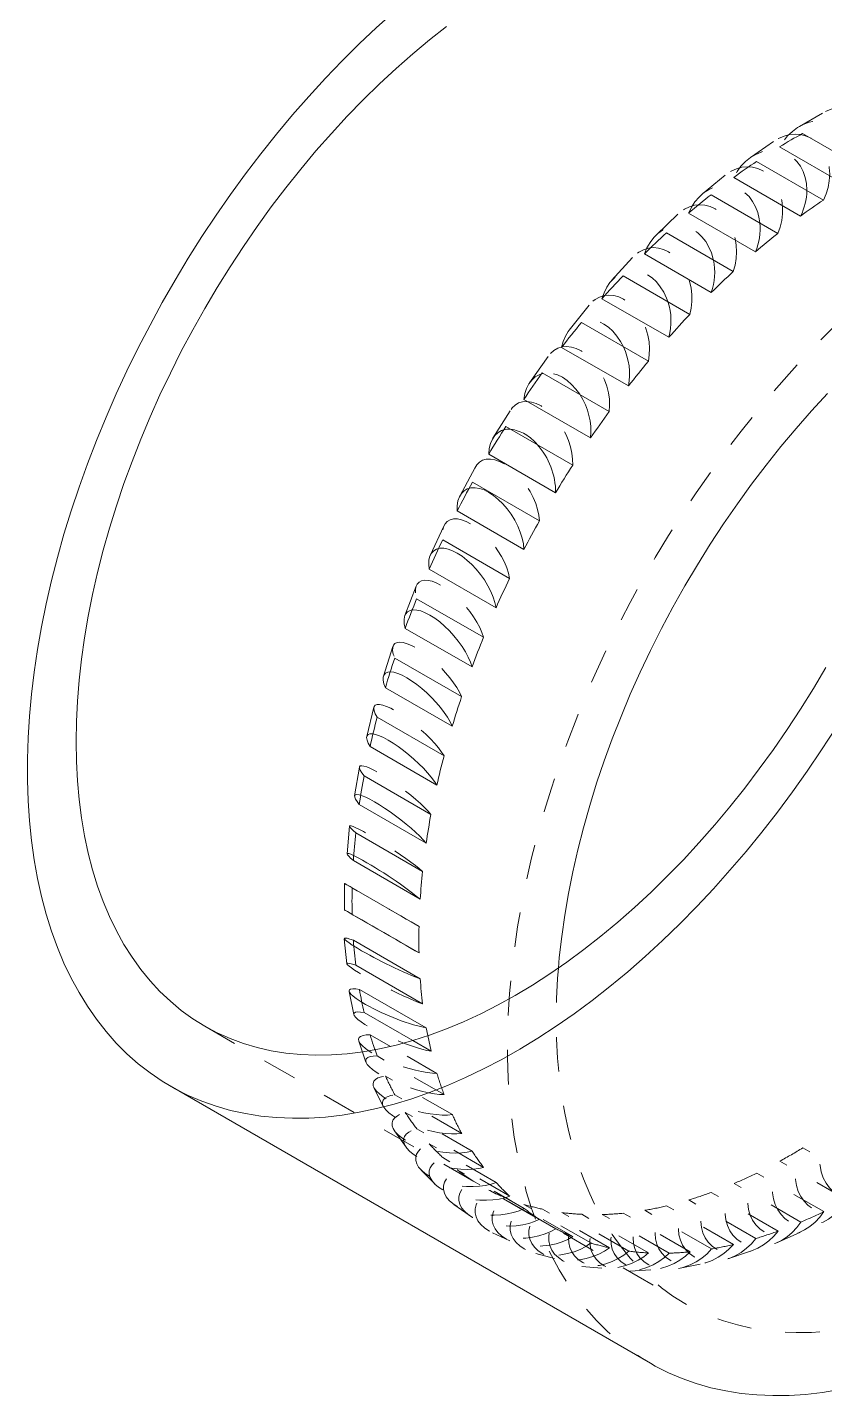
# Model space of a CAD drawing. Header units: inches. Extents: x 0.2 to 32.9, y 0.2 to 23.2.
# Drawn here: x 20.542 to 22.852, y 2.748 to 6.711 of the extents above; entities that cross this region are included whole.
import ezdxf

# ---------------------------------------------------------------- set-up
doc = ezdxf.new("R2010")
doc.units = ezdxf.units.IN
doc.header["$MEASUREMENT"] = 0
doc.linetypes.add('HIDDEN', pattern=[0.075, 0.05, -0.025])

msp = doc.modelspace()

# ---------------------------------------------------------------- linework, layer by layer
at = {"color": 7, "linetype": 'HIDDEN', "lineweight": 0}
for p, q in [((22.845857, 6.46261), (22.779216, 6.424139)), ((22.703747, 6.380634), (22.637467, 6.334327)), ((22.563736, 6.282673), (22.498548, 6.22904)), ((22.427294, 6.170113), (22.363912, 6.109741)), ((22.295588, 6.044224), (22.234705, 5.977776)), ((22.169802, 5.906389), (22.112087, 5.834591)), ((22.051108, 5.758091), (21.997192, 5.681732)), ((21.94064, 5.600917), (21.891114, 5.520831)), ((21.839466, 5.436531), (21.794872, 5.353597)), ((21.748574, 5.266667), (21.709402, 5.181793)), ((21.668855, 5.093101), (21.635533, 5.007218)), ((21.601088, 4.917634), (21.573981, 4.831681)), ((21.545933, 4.742059), (21.525338, 4.656978)), ((21.503921, 4.568139), (21.490065, 4.484863)), ((21.475458, 4.397572), (21.468492, 4.317013)), ((21.460826, 4.231536), (21.460826, 4.154582)), ((21.460334, 4.071413), (21.4673, 3.9989)), ((21.474183, 3.918927), (21.488039, 3.85165)), ((21.055867, 3.818175), (22.447453, 3.01483)), ((21.502546, 3.775205), (21.523141, 3.713902)), ((21.711616, 3.745596), (21.658428, 3.7763)), ((21.702165, 3.791398), (21.711616, 3.745596)), ((21.555756, 3.731818), (21.549354, 3.749872)), ((21.7495, 3.619972), (21.555756, 3.731818)), ((21.728877, 3.681274), (21.594095, 3.759082)), ((21.77339, 3.561968), (21.579647, 3.673814)), ((21.546223, 3.640124), (21.573329, 3.585469)), ((21.800527, 3.507317), (21.606783, 3.619162)), ((21.830785, 3.456266), (21.637042, 3.568112)), ((21.605943, 3.515137), (21.639265, 3.467725)), ((21.864138, 3.408864), (21.670395, 3.52071)), ((21.900433, 3.365326), (21.70669, 3.477172)), ((22.982905, 3.353858), (22.789162, 3.465704)), ((21.939637, 3.325693), (21.745894, 3.437538)), ((22.916239, 3.315346), (22.722496, 3.427192)), ((21.683098, 3.401323), (21.722269, 3.361677)), ((21.981571, 3.290144), (21.787827, 3.40199)), ((22.026196, 3.258714), (21.832453, 3.370559)), ((22.849724, 3.280947), (22.655981, 3.392792)), ((22.073309, 3.231544), (21.879566, 3.34339)), ((22.717632, 3.224718), (22.523889, 3.336564)), ((22.783421, 3.250691), (22.589677, 3.362537)), ((21.777917, 3.301774), (21.822508, 3.270328)), ((22.122867, 3.208661), (21.929124, 3.320507)), ((22.174643, 3.190169), (21.9809, 3.302014)), ((22.588076, 3.185789), (22.394333, 3.297634)), ((22.652418, 3.203051), (22.458675, 3.314897)), ((22.22859, 3.176083), (22.034847, 3.287929)), ((22.284463, 3.16647), (22.090719, 3.278316)), ((22.342209, 3.161337), (22.148466, 3.273183)), ((22.401565, 3.160708), (22.207821, 3.272554)), ((22.462476, 3.164584), (22.268733, 3.27643)), ((22.524666, 3.172947), (22.330923, 3.284792)), ((21.890001, 3.21976), (21.939528, 3.196855)), ((22.71568, 3.191558), (22.781959, 3.221775)), ((22.015324, 3.159384), (22.069239, 3.145275)), ((22.572015, 3.144371), (22.637201, 3.166002)), ((22.148684, 3.122463), (22.206396, 3.117303)), ((22.287614, 3.108495), (22.348496, 3.11234)), ((22.428556, 3.116178), (22.491934, 3.128985))]:
    msp.add_line(p, q, dxfattribs=at)
at = {"color": 7, "linetype": 'Continuous', "lineweight": 15}
for p, q in [((22.982032, 6.291893), (22.788288, 6.403738)), ((22.915366, 6.253381), (22.721623, 6.365226)), ((22.848853, 6.210932), (22.65511, 6.322778)), ((22.782555, 6.164586), (22.588811, 6.276431)), ((22.716773, 6.114553), (22.52303, 6.226398)), ((22.651568, 6.060879), (22.457825, 6.172725)), ((22.587239, 6.00381), (22.393495, 6.115656)), ((22.523843, 5.943398), (22.3301, 6.055244)), ((22.46167, 5.879919), (22.267926, 5.991764)), ((22.400776, 5.81343), (22.207033, 5.925275)), ((22.341441, 5.744235), (22.147698, 5.85608)), ((22.283718, 5.672397), (22.089975, 5.784243)), ((22.036301, 5.708836), (22.031545, 5.707606)), ((22.227871, 5.598245), (22.034127, 5.710091)), ((22.17395, 5.521846), (21.980207, 5.633692)), ((22.122203, 5.443549), (21.928459, 5.555395)), ((22.072675, 5.363427), (21.878932, 5.475272)), ((22.025595, 5.281843), (21.831851, 5.393688)), ((21.981003, 5.198873), (21.78726, 5.310719)), ((21.939105, 5.114896), (21.745362, 5.226742)), ((21.899938, 5.029989), (21.706195, 5.141835)), ((21.863682, 4.94454), (21.669938, 5.056385)), ((21.830368, 4.858626), (21.636625, 4.970471)), ((21.800151, 4.772639), (21.606407, 4.884485)), ((21.773056, 4.686659), (21.579313, 4.798504)), ((21.749208, 4.601078), (21.555465, 4.712923)), ((21.728629, 4.515974), (21.534886, 4.627819)), ((21.711412, 4.431735), (21.517669, 4.543581)), ((21.697574, 4.34844), (21.503831, 4.460286)), ((21.687177, 4.266468), (21.493434, 4.378313)), ((21.680231, 4.185894), (21.486488, 4.297739)), ((21.676769, 4.107085), (21.483025, 4.218931)), ((21.676791, 4.030115), (21.483048, 4.14196)), ((21.6803, 3.955334), (21.486557, 4.06718)), ((21.687291, 3.882811), (21.493548, 3.994656)), ((21.697733, 3.812877), (21.50399, 3.924722)), ((21.658428, 3.7763), (21.517873, 3.857441)), ((21.697733, 3.812877), (21.702165, 3.791398)), ((21.594095, 3.759082), (21.535134, 3.79312)), ((20.955875, 3.644966), (22.347461, 2.84162))]:
    msp.add_line(p, q, dxfattribs=at)
at = {"color": 7, "linetype": 'Continuous', "lineweight": 15, "flags": 128}
for points in [[(21.604603, 6.756251), (21.553925, 6.710829), (21.503804, 6.663563), (21.454307, 6.614519), (21.405503, 6.563765), (21.35746, 6.51137), (21.310243, 6.457408), (21.263919, 6.401953), (21.218551, 6.345081), (21.174202, 6.286872), (21.130933, 6.227405), (21.088805, 6.166763), (21.047874, 6.105029), (21.008199, 6.042289), (20.969833, 5.97863), (20.932829, 5.914139), (20.89724, 5.848907), (20.863113, 5.783022), (20.830497, 5.716575), (20.799436, 5.64966), (20.769973, 5.582368), (20.742149, 5.514792), (20.716003, 5.447026), (20.69157, 5.379163), (20.668884, 5.311297), (20.647977, 5.243522), (20.628877, 5.175932), (20.611612, 5.10862), (20.596204, 5.041678), (20.582675, 4.975201), (20.571044, 4.909278), (20.561326, 4.844002), (20.553537, 4.779463), (20.547685, 4.71575), (20.543779, 4.652951), (20.541825, 4.591152), (20.541825, 4.53044), (20.543779, 4.470898), (20.547685, 4.412608), (20.553537, 4.355652), (20.561326, 4.300107), (20.571044, 4.24605), (20.582675, 4.193557), (20.596204, 4.142699), (20.611612, 4.093547), (20.628877, 4.046169), (20.647977, 4.000631), (20.668884, 3.956995), (20.69157, 3.915322), (20.716003, 3.875668), (20.742149, 3.83809), (20.769973, 3.802639), (20.799436, 3.769364), (20.830497, 3.738311), (20.863113, 3.709523), (20.89724, 3.68304), (20.932829, 3.658898), (20.969833, 3.63713), (21.008199, 3.617767), (21.047874, 3.600836), (21.088805, 3.58636), (21.130933, 3.574358), (21.174202, 3.564848), (21.218551, 3.557843), (21.263919, 3.553352), (21.310243, 3.551382), (21.35746, 3.551934), (21.405503, 3.55501), (21.454307, 3.560603), (21.503804, 3.568707), (21.553925, 3.579311), (21.604603, 3.592399), (21.655765, 3.607953), (21.707342, 3.625953), (21.759263, 3.646373), (21.811455, 3.669185), (21.863846, 3.694357), (21.916365, 3.721855), (21.968938, 3.75164), (22.021493, 3.783672), (22.073958, 3.817907), (22.126258, 3.854296), (22.178324, 3.89279), (22.230082, 3.933335), (22.28146, 3.975875), (22.332389, 4.020352), (22.382797, 4.066705), (22.432615, 4.114868), (22.481774, 4.164775), (22.530206, 4.216359), (22.577844, 4.269546), (22.624622, 4.324264), (22.670476, 4.380437), (22.715342, 4.437988), (22.759159, 4.496836), (22.801865, 4.556901), (22.843402, 4.6181), (22.883712, 4.680347)], [(21.756685, 6.713799), (21.707484, 6.67525), (21.658666, 6.634699), (21.610307, 6.592209), (21.562479, 6.547845), (21.515259, 6.501677), (21.468717, 6.453774), (21.422927, 6.404211), (21.377958, 6.353064), (21.333881, 6.300412), (21.290762, 6.246336), (21.248668, 6.19092), (21.207665, 6.13425), (21.167816, 6.076411), (21.129181, 6.017495), (21.091822, 5.95759), (21.055794, 5.896791), (21.021154, 5.835191), (20.987955, 5.772883), (20.956249, 5.709966), (20.926083, 5.646535), (20.897506, 5.582689), (20.87056, 5.518526), (20.845288, 5.454144), (20.821728, 5.389644), (20.799916, 5.325124), (20.779887, 5.260685), (20.761671, 5.196425), (20.745297, 5.132443), (20.730788, 5.068839), (20.718169, 5.00571), (20.707458, 4.943153), (20.698672, 4.881265), (20.691824, 4.820142), (20.686925, 4.759878), (20.683983, 4.700566), (20.683002, 4.642296), (20.683983, 4.585159), (20.686925, 4.529244), (20.691824, 4.474636), (20.698672, 4.421419), (20.707458, 4.369676), (20.718169, 4.319486), (20.730788, 4.270927), (20.745297, 4.224073), (20.761671, 4.178997), (20.779887, 4.135769), (20.799916, 4.094454), (20.821728, 4.055118), (20.845288, 4.017819), (20.87056, 3.982617), (20.897506, 3.949564), (20.926083, 3.918713), (20.956249, 3.89011), (20.987955, 3.8638), (21.021154, 3.839824), (21.055794, 3.818218), (21.091822, 3.799015), (21.129181, 3.782246), (21.167816, 3.767935), (21.207665, 3.756106), (21.248668, 3.746777), (21.290762, 3.739961), (21.333881, 3.735669), (21.377958, 3.733908), (21.422927, 3.734681), (21.468717, 3.737986), (21.515259, 3.743819), (21.562479, 3.75217), (21.610307, 3.763027), (21.658666, 3.776372), (21.707484, 3.792185), (21.756685, 3.810442), (21.806193, 3.831115), (21.855932, 3.854172), (21.905824, 3.879576), (21.955794, 3.90729), (22.005763, 3.93727), (22.055656, 3.96947), (22.105395, 4.00384), (22.154902, 4.040328), (22.204103, 4.078877), (22.252921, 4.119428), (22.301281, 4.161918), (22.349108, 4.206281), (22.396329, 4.25245), (22.44287, 4.300353), (22.488661, 4.349916), (22.533629, 4.401063), (22.577707, 4.453715), (22.620826, 4.50779), (22.662919, 4.563206), (22.703922, 4.619877), (22.743772, 4.677715), (22.782406, 4.736632), (22.819766, 4.796536), (22.855794, 4.857336)], [(22.860304, 5.650428), (22.814513, 5.600865), (22.769544, 5.549718), (22.725467, 5.497066), (22.682348, 5.442991), (22.640255, 5.387575), (22.599252, 5.330904), (22.559402, 5.273066), (22.520768, 5.214149), (22.483408, 5.154245), (22.44738, 5.093446), (22.41274, 5.031845), (22.379541, 4.969538), (22.347835, 4.90662), (22.317669, 4.84319), (22.289092, 4.779343), (22.262146, 4.71518), (22.236874, 4.650799), (22.213314, 4.586299), (22.191502, 4.521779), (22.171473, 4.457339), (22.153257, 4.393079), (22.136883, 4.329098), (22.122374, 4.265493), (22.109755, 4.202364), (22.099044, 4.139807), (22.090258, 4.07792), (22.08341, 4.016797), (22.080712, 3.9865)], [(21.981003, 5.198873), (21.979375, 5.214948), (21.97579, 5.231855), (21.970324, 5.249247), (21.963088, 5.266769), (21.95423, 5.284059), (21.943933, 5.300762), (21.932407, 5.316537), (21.91989, 5.33106), (21.906639, 5.344031), (21.892924, 5.355185), (21.879028, 5.364294), (21.865237, 5.371169), (21.851833, 5.37567), (21.83909, 5.377704), (21.827272, 5.377231), (21.821492, 5.375971)], [(21.899938, 5.029989), (21.896868, 5.045057), (21.89187, 5.060976), (21.885047, 5.077421), (21.87654, 5.094054), (21.866522, 5.110534), (21.8552, 5.126522), (21.842806, 5.14169), (21.829594, 5.155726), (21.815835, 5.168343), (21.801812, 5.179282), (21.787813, 5.188318), (21.774125, 5.195266), (21.761029, 5.199982), (21.748794, 5.202371), (21.737671, 5.202383), (21.733015, 5.201594)], [(21.830368, 4.858626), (21.82588, 4.872526), (21.819492, 4.887302), (21.811335, 4.902649), (21.801578, 4.918254), (21.790419, 4.933795), (21.778089, 4.948953), (21.76484, 4.963418), (21.750944, 4.976892), (21.736687, 4.989099), (21.722361, 4.999788), (21.70826, 5.008741), (21.694674, 5.015772), (21.681881, 5.020738), (21.670144, 5.023537), (21.659705, 5.024111), (21.656141, 5.023745)], [(21.773056, 4.686659), (21.767189, 4.699246), (21.759449, 4.712735), (21.749996, 4.726847), (21.739022, 4.741293), (21.726755, 4.755778), (21.713444, 4.770002), (21.699364, 4.783676), (21.684804, 4.796517), (21.670062, 4.808262), (21.655441, 4.81867), (21.641241, 4.827528), (21.627754, 4.834654), (21.615256, 4.839901), (21.604004, 4.843162), (21.594229, 4.844369), (21.592745, 4.844368)], [(21.728629, 4.515974), (21.721437, 4.527116), (21.712399, 4.539187), (21.7017, 4.551939), (21.689559, 4.565112), (21.676226, 4.578433), (21.661974, 4.59163), (21.647096, 4.604432), (21.631897, 4.616576), (21.616689, 4.627814), (21.601785, 4.637913), (21.58749, 4.646667), (21.574098, 4.653896), (21.561883, 4.659452), (21.551097, 4.663221), (21.542771, 4.665024)], [(21.697574, 4.34844), (21.689127, 4.35802), (21.678858, 4.36856), (21.666978, 4.379844), (21.65373, 4.391639), (21.639387, 4.403704), (21.624242, 4.415791), (21.608607, 4.427651), (21.592803, 4.439043), (21.577154, 4.449731), (21.561981, 4.459496), (21.547596, 4.468138), (21.534294, 4.475479), (21.522348, 4.481369), (21.512003, 4.485687), (21.507344, 4.487276)], [(21.676791, 4.030115), (21.666094, 4.036292), (21.653619, 4.043495), (21.639622, 4.051578), (21.624391, 4.060372), (21.608237, 4.069699), (21.591493, 4.079367), (21.574502, 4.089176), (21.557613, 4.098927), (21.541172, 4.108418), (21.525518, 4.117456), (21.510972, 4.125854), (21.497831, 4.133439), (21.486366, 4.140057), (21.482371, 4.142364)], [(22.347461, 2.84162), (22.361419, 2.833784), (22.399785, 2.814422), (22.43946, 2.79749), (22.480391, 2.783014), (22.52252, 2.771013), (22.565788, 2.761503), (22.610137, 2.754497), (22.655505, 2.750006), (22.701829, 2.748036), (22.749046, 2.748589), (22.797089, 2.751664), (22.845893, 2.757258), (22.89539, 2.765362)]]:
    msp.add_lwpolyline(points, dxfattribs=at)
at = {"color": 7, "linetype": 'HIDDEN', "lineweight": 0, "flags": 128}
for points in [[(22.982032, 6.291893), (22.990915, 6.309375), (22.997637, 6.327662), (23.00206, 6.346377), (23.004093, 6.365136), (23.003694, 6.383556), (23.000873, 6.401257), (22.995685, 6.417877), (22.988239, 6.433074), (22.978686, 6.446537), (22.967223, 6.45799), (22.954085, 6.467197), (22.939542, 6.47397), (22.923892, 6.47817), (22.907455, 6.47971), (22.89057, 6.478559), (22.873582, 6.47474), (22.856841, 6.468332), (22.84069, 6.459467), (22.82546, 6.448326), (22.811463, 6.435138), (22.798987, 6.420173), (22.788288, 6.403738)], [(22.93681, 6.317999), (22.937449, 6.326636), (22.937053, 6.345061), (22.934234, 6.362767), (22.929047, 6.379391), (22.921601, 6.394593), (22.912048, 6.40806), (22.900583, 6.419516), (22.887442, 6.428725), (22.872896, 6.435499), (22.857242, 6.439699), (22.840801, 6.441238), (22.823912, 6.440084), (22.806921, 6.436262), (22.790177, 6.42985), (22.774023, 6.42098), (22.758792, 6.409833), (22.744795, 6.396638), (22.73232, 6.381667), (22.721623, 6.365226)], [(24.347299, 6.305815), (24.314325, 6.323635), (24.275298, 6.341785), (24.234988, 6.357492), (24.193451, 6.370733), (24.150745, 6.38149), (24.106928, 6.389749), (24.062062, 6.395498), (24.016208, 6.39873), (23.96943, 6.399439), (23.921792, 6.397624), (23.87336, 6.393289), (23.824201, 6.386439), (23.774383, 6.377084), (23.723975, 6.365236), (23.673046, 6.350912), (23.621668, 6.334132), (23.56991, 6.314919), (23.517845, 6.2933), (23.465544, 6.269303), (23.413079, 6.242964), (23.360524, 6.214317), (23.307951, 6.183403), (23.255433, 6.150264), (23.203041, 6.114946), (23.150849, 6.077498), (23.098928, 6.037972), (23.047351, 5.996422), (22.996189, 5.952906), (22.945512, 5.907483), (22.89539, 5.860217), (22.845893, 5.811173), (22.797089, 5.760419), (22.749046, 5.708025), (22.701829, 5.654063), (22.655505, 5.598608), (22.610137, 5.541736), (22.565788, 5.483526), (22.52252, 5.424059), (22.480391, 5.363417), (22.43946, 5.301683), (22.399785, 5.238944), (22.361419, 5.175284), (22.324415, 5.110794), (22.288826, 5.045561), (22.2547, 4.979676), (22.222083, 4.91323), (22.191022, 4.846314), (22.161559, 4.779022), (22.133736, 4.711447), (22.107589, 4.64368), (22.083156, 4.575817), (22.06047, 4.507952), (22.039563, 4.440177), (22.020463, 4.372586), (22.003198, 4.305274), (21.98779, 4.238333), (21.974261, 4.171855), (21.96263, 4.105933), (21.952913, 4.040657), (21.945123, 3.976118), (21.939271, 3.912404), (21.935365, 3.849605), (21.933411, 3.787807), (21.933411, 3.727095), (21.935365, 3.667553), (21.939271, 3.609263), (21.945123, 3.552306), (21.952913, 3.496761), (21.96263, 3.442704), (21.974261, 3.390211), (21.98779, 3.339353), (22.003198, 3.290202), (22.020463, 3.242824), (22.039563, 3.197285), (22.06047, 3.153649), (22.083156, 3.111976), (22.107589, 3.072323), (22.133736, 3.034745), (22.161559, 2.999294), (22.191022, 2.966019), (22.222083, 2.934966), (22.2547, 2.906178), (22.288826, 2.879694), (22.324415, 2.855552), (22.347461, 2.84162)], [(22.848853, 6.210932), (22.856659, 6.228913), (22.862325, 6.247687), (22.865735, 6.266871), (22.866818, 6.28607), (22.865553, 6.30489), (22.861966, 6.322945), (22.85613, 6.339865), (22.848164, 6.355303), (22.838233, 6.368941), (22.82654, 6.3805), (22.813324, 6.389743), (22.798858, 6.39648), (22.783438, 6.400573), (22.76738, 6.401938), (22.751014, 6.400547), (22.734676, 6.396428), (22.7187, 6.389667), (22.703415, 6.3804), (22.689135, 6.36882), (22.676151, 6.355163), (22.664731, 6.33971), (22.65511, 6.322778)], [(22.800542, 6.238821), (22.800541, 6.239736), (22.799279, 6.258561), (22.795693, 6.276621), (22.789857, 6.293546), (22.781892, 6.308988), (22.771959, 6.32263), (22.760264, 6.334192), (22.747046, 6.343438), (22.732577, 6.350176), (22.717153, 6.354269), (22.701092, 6.355633), (22.684722, 6.354239), (22.668381, 6.350117), (22.652402, 6.343351), (22.637115, 6.334079), (22.622834, 6.322493), (22.60985, 6.30883), (22.598431, 6.29337), (22.588811, 6.276431)], [(22.716773, 6.114553), (22.723407, 6.13284), (22.727923, 6.151916), (22.73023, 6.171388), (22.73028, 6.190857), (22.728071, 6.209924), (22.72365, 6.228198), (22.717108, 6.245303), (22.708577, 6.260888), (22.698233, 6.274634), (22.686289, 6.286259), (22.67299, 6.295524), (22.658608, 6.302239), (22.643439, 6.306266), (22.627793, 6.307523), (22.611992, 6.305984), (22.59636, 6.301681), (22.581218, 6.294701), (22.566877, 6.285188), (22.55363, 6.273337), (22.541749, 6.259392), (22.531479, 6.243638), (22.52303, 6.226398)], [(22.664499, 6.14473), (22.662889, 6.156269), (22.65847, 6.174547), (22.651927, 6.191657), (22.643396, 6.207247), (22.633051, 6.220997), (22.621105, 6.232625), (22.607803, 6.241892), (22.593418, 6.248608), (22.578245, 6.252636), (22.562596, 6.253892), (22.546792, 6.25235), (22.531157, 6.248043), (22.516013, 6.241059), (22.501669, 6.23154), (22.488421, 6.219683), (22.476541, 6.205731), (22.466272, 6.189971), (22.457825, 6.172725)], [(22.587239, 6.00381), (22.592617, 6.02221), (22.595903, 6.041396), (22.597029, 6.060974), (22.595973, 6.080542), (22.592755, 6.099699), (22.587441, 6.118052), (22.580142, 6.135225), (22.571006, 6.150864), (22.560222, 6.16465), (22.548009, 6.176299), (22.53462, 6.185572), (22.520328, 6.192279), (22.505427, 6.196282), (22.490223, 6.1975), (22.475027, 6.195907), (22.460151, 6.191535), (22.445901, 6.184476), (22.432569, 6.174872), (22.420429, 6.162923), (22.409729, 6.148872), (22.400689, 6.133008), (22.393495, 6.115656)], [(22.529905, 6.036909), (22.529379, 6.039305), (22.524067, 6.057663), (22.516768, 6.074841), (22.507631, 6.090485), (22.496845, 6.104274), (22.484631, 6.115926), (22.471238, 6.125202), (22.456943, 6.13191), (22.442039, 6.135913), (22.426832, 6.137129), (22.411633, 6.135534), (22.396754, 6.131159), (22.382502, 6.124095), (22.369169, 6.114486), (22.357028, 6.10253), (22.346329, 6.088473), (22.337291, 6.072602), (22.3301, 6.055244)], [(22.46167, 5.879919), (22.465724, 5.898235), (22.467712, 5.917338), (22.467593, 5.936838), (22.465368, 5.956332), (22.461085, 5.975422), (22.454831, 5.993716), (22.446734, 6.010838), (22.43696, 6.026437), (22.42571, 6.040193), (22.413214, 6.051824), (22.39973, 6.061091), (22.385533, 6.067804), (22.370915, 6.071826), (22.356176, 6.073073), (22.341619, 6.07152), (22.327541, 6.067199), (22.314232, 6.060199), (22.301965, 6.050663), (22.290992, 6.038787), (22.281538, 6.024814), (22.273796, 6.009032), (22.267926, 5.991764)], [(22.397808, 5.916785), (22.393957, 5.92725), (22.38586, 5.944377), (22.376085, 5.95998), (22.364833, 5.973741), (22.352336, 5.985375), (22.338848, 5.994644), (22.324648, 6.001358), (22.310027, 6.005379), (22.295285, 6.006625), (22.280725, 6.00507), (22.266645, 6.000745), (22.253334, 5.993741), (22.241067, 5.984199), (22.230093, 5.972317), (22.22064, 5.958338), (22.2129, 5.94255), (22.207033, 5.925275)], [(22.341441, 5.744235), (22.344117, 5.762272), (22.344754, 5.781103), (22.343338, 5.80034), (22.339899, 5.819589), (22.334507, 5.838455), (22.327272, 5.856551), (22.318345, 5.873505), (22.307906, 5.88897), (22.296172, 5.902628), (22.283381, 5.914199), (22.269798, 5.923447), (22.2557, 5.93018), (22.241377, 5.93426), (22.227122, 5.935605), (22.213229, 5.934187), (22.199982, 5.930034), (22.187653, 5.923231), (22.176495, 5.91392), (22.166737, 5.902289), (22.15858, 5.888579), (22.152189, 5.87307), (22.147698, 5.85608)], [(22.268935, 5.786092), (22.260638, 5.801695), (22.250199, 5.817164), (22.238462, 5.830826), (22.225669, 5.842401), (22.212083, 5.85165), (22.197982, 5.858384), (22.183656, 5.862465), (22.169399, 5.863809), (22.155503, 5.862388), (22.142254, 5.858231), (22.129924, 5.851425), (22.118765, 5.842107), (22.109008, 5.830471), (22.100851, 5.816754), (22.094463, 5.801239), (22.089975, 5.784243)], [(22.227871, 5.598245), (22.229129, 5.615812), (22.228376, 5.634182), (22.225626, 5.652976), (22.220937, 5.671811), (22.214405, 5.690298), (22.206163, 5.708059), (22.196381, 5.72473), (22.185259, 5.739968), (22.173026, 5.753461), (22.159933, 5.764932), (22.146247, 5.774145), (22.132251, 5.780912), (22.118231, 5.785094), (22.104475, 5.786604), (22.091266, 5.785412), (22.078873, 5.781542), (22.067552, 5.775075), (22.057534, 5.766141), (22.049026, 5.754925), (22.042202, 5.741658), (22.037201, 5.72661), (22.034127, 5.710091)], [(22.031545, 5.707606), (22.024945, 5.705178), (22.013623, 5.698706), (22.003605, 5.689767), (21.995098, 5.678546), (21.988275, 5.665272), (21.983277, 5.650217), (21.980207, 5.633692)], [(22.14332, 5.647055), (22.142474, 5.648358), (22.131351, 5.6636), (22.119116, 5.677097), (22.10602, 5.688571), (22.092332, 5.697786), (22.078333, 5.704554), (22.06431, 5.708736), (22.050551, 5.710245), (22.037339, 5.709051), (22.036301, 5.708836)], [(22.122203, 5.443549), (22.122019, 5.460459), (22.119853, 5.478185), (22.115748, 5.496361), (22.109788, 5.514616), (22.102096, 5.532575), (22.09283, 5.549869), (22.082179, 5.566144), (22.070362, 5.581065), (22.057623, 5.594327), (22.044221, 5.605657), (22.030432, 5.614823), (22.01654, 5.621637), (22.002828, 5.625959), (21.989579, 5.627701), (21.977064, 5.626826), (21.96554, 5.623352), (21.955243, 5.617351), (21.946385, 5.608947), (21.939148, 5.59831), (21.933679, 5.585661), (21.930092, 5.571257), (21.928459, 5.555395)], [(21.921501, 5.545285), (21.916002, 5.543262), (21.905705, 5.537257), (21.896848, 5.528848), (21.889611, 5.518206), (21.884145, 5.50555), (21.880561, 5.49114), (21.878932, 5.475272)], [(22.025595, 5.281843), (22.023962, 5.297916), (22.020375, 5.314821), (22.014906, 5.33221), (22.007669, 5.349728), (21.998811, 5.367013), (21.988514, 5.383713), (21.97699, 5.399483), (21.964475, 5.414002), (21.951226, 5.426969), (21.937514, 5.438121), (21.923621, 5.447227), (21.909833, 5.454101), (21.896431, 5.458602), (21.883691, 5.460637), (21.871875, 5.460165), (21.861224, 5.457196), (21.851958, 5.45179), (21.844266, 5.444058), (21.838306, 5.434159), (21.834201, 5.422297), (21.832034, 5.408713), (21.831851, 5.393688)], [(21.821492, 5.375971), (21.816621, 5.374258), (21.807354, 5.368848), (21.799663, 5.361112), (21.793704, 5.351208), (21.789602, 5.339339), (21.787439, 5.32575), (21.78726, 5.310719)], [(21.939105, 5.114896), (21.936031, 5.129963), (21.931031, 5.14588), (21.924206, 5.162322), (21.915698, 5.178952), (21.905681, 5.195427), (21.894359, 5.211411), (21.881967, 5.226575), (21.868757, 5.240608), (21.855001, 5.253221), (21.840981, 5.264157), (21.826985, 5.273191), (21.8133, 5.280137), (21.800206, 5.284854), (21.787973, 5.287243), (21.776851, 5.287257), (21.767069, 5.284894), (21.758827, 5.280204), (21.752295, 5.273282), (21.747606, 5.264272), (21.744857, 5.253356), (21.744103, 5.24076), (21.745362, 5.226742)], [(22.080712, 3.9865), (22.078511, 3.956533), (22.075569, 3.89722), (22.074588, 3.83895), (22.075569, 3.781814), (22.078511, 3.725898), (22.08341, 3.67129), (22.090258, 3.618073), (22.099044, 3.56633), (22.109755, 3.51614), (22.122374, 3.467581), (22.136883, 3.420728), (22.153257, 3.375652), (22.171473, 3.332423), (22.191502, 3.291109), (22.213314, 3.251772), (22.236874, 3.214474), (22.262146, 3.179271), (22.289092, 3.146219), (22.317669, 3.115367), (22.347835, 3.086765), (22.379541, 3.060455), (22.41274, 3.036478), (22.44738, 3.014872), (22.483408, 2.995669), (22.520768, 2.9789), (22.559402, 2.96459), (22.599252, 2.952761), (22.640255, 2.943431), (22.682348, 2.936615), (22.725467, 2.932323), (22.769544, 2.930563), (22.814513, 2.931336), (22.860304, 2.934641), (22.906845, 2.940474), (22.954066, 2.948825), (23.001893, 2.959681), (23.050253, 2.973026), (23.099071, 2.98884), (23.148271, 3.007097), (23.197779, 3.027769), (23.247518, 3.050826), (23.29741, 3.076231), (23.34738, 3.103944), (23.39735, 3.133924), (23.447242, 3.166124), (23.496981, 3.200495), (23.546489, 3.236983), (23.595689, 3.275532), (23.644507, 3.316082), (23.692867, 3.358572), (23.740694, 3.402936), (23.787915, 3.449105), (23.834456, 3.497007), (23.880247, 3.546571), (23.925216, 3.597717), (23.969293, 3.650369), (24.012412, 3.704445), (24.054505, 3.759861), (24.095508, 3.816531), (24.135358, 3.87437), (24.173992, 3.933286), (24.211352, 3.993191), (24.24738, 4.05399), (24.28202, 4.115591), (24.315219, 4.177898), (24.346925, 4.240815), (24.377091, 4.304246), (24.405668, 4.368092), (24.432614, 4.432255), (24.457886, 4.496637), (24.481446, 4.561137), (24.503258, 4.625657), (24.523287, 4.690096), (24.541503, 4.754356), (24.557877, 4.818338), (24.572386, 4.881942), (24.585005, 4.945072), (24.595716, 5.007628), (24.604502, 5.069516), (24.61135, 5.130639), (24.616249, 5.190903), (24.619191, 5.250216), (24.620172, 5.308485), (24.620172, 5.308485)], [(21.733015, 5.201594), (21.727888, 5.200017), (21.719646, 5.195324), (21.713115, 5.188398), (21.708428, 5.179382), (21.705681, 5.168461), (21.704932, 5.155859), (21.706195, 5.141835)], [(21.863682, 4.94454), (21.85919, 4.958439), (21.8528, 4.973214), (21.844642, 4.988559), (21.834884, 5.00416), (21.823726, 5.019697), (21.811397, 5.034852), (21.79815, 5.049313), (21.784257, 5.062783), (21.770002, 5.074987), (21.755679, 5.085673), (21.741581, 5.094623), (21.727998, 5.101653), (21.715208, 5.106619), (21.703473, 5.109419), (21.693035, 5.109994), (21.684107, 5.108335), (21.676873, 5.104474), (21.671481, 5.09849), (21.668042, 5.090508), (21.666626, 5.080689), (21.667262, 5.069237), (21.669938, 5.056385)], [(21.656141, 5.023745), (21.650777, 5.022449), (21.643543, 5.018585), (21.638153, 5.012597), (21.634716, 5.00461), (21.633303, 4.994786), (21.633944, 4.983328), (21.636625, 4.970471)], [(21.800151, 4.772639), (21.794281, 4.785226), (21.786539, 4.798713), (21.777085, 4.812823), (21.766111, 4.827267), (21.753845, 4.841748), (21.740536, 4.855969), (21.726458, 4.869639), (21.711901, 4.882476), (21.697162, 4.894219), (21.682544, 4.904624), (21.668347, 4.91348), (21.654862, 4.920604), (21.642367, 4.925851), (21.631117, 4.929112), (21.621343, 4.930321), (21.613246, 4.929452), (21.606991, 4.926524), (21.602708, 4.921597), (21.600484, 4.914772), (21.600365, 4.906189), (21.602353, 4.896023), (21.606407, 4.884485)], [(21.592745, 4.844368), (21.586132, 4.843498), (21.579878, 4.840567), (21.575597, 4.835637), (21.573376, 4.828807), (21.573261, 4.820219), (21.575253, 4.810048), (21.579313, 4.798504)], [(21.749208, 4.601078), (21.742014, 4.612219), (21.732974, 4.62429), (21.722275, 4.63704), (21.710134, 4.65021), (21.696802, 4.663529), (21.682552, 4.676723), (21.667677, 4.689522), (21.652481, 4.701663), (21.637277, 4.712897), (21.622376, 4.722994), (21.608084, 4.731746), (21.594694, 4.738974), (21.582482, 4.744529), (21.571697, 4.748298), (21.562561, 4.750204), (21.555262, 4.750206), (21.549949, 4.748305), (21.546731, 4.744541), (21.545674, 4.73899), (21.5468, 4.731766), (21.550086, 4.723017), (21.555465, 4.712923)], [(21.542771, 4.665024), (21.541961, 4.665125), (21.534662, 4.665126), (21.52935, 4.663223), (21.526134, 4.659455), (21.52508, 4.6539), (21.526211, 4.646671), (21.529502, 4.637918), (21.534886, 4.627819)], [(21.711412, 4.431735), (21.702963, 4.441316), (21.692693, 4.451855), (21.680812, 4.463137), (21.667565, 4.474931), (21.653224, 4.486993), (21.638082, 4.499077), (21.62245, 4.510935), (21.606649, 4.522324), (21.591003, 4.533009), (21.575834, 4.542772), (21.561452, 4.551412), (21.548153, 4.558752), (21.536209, 4.564641), (21.525865, 4.568959), (21.517334, 4.571617), (21.510792, 4.57256), (21.506371, 4.57177), (21.504162, 4.569261), (21.504212, 4.565087), (21.506519, 4.559331), (21.511035, 4.552113), (21.517669, 4.543581)], [(21.507344, 4.487276), (21.503472, 4.488345), (21.49693, 4.489286), (21.49251, 4.488493), (21.490305, 4.485982), (21.490358, 4.481804), (21.49267, 4.476045), (21.497191, 4.468823), (21.503831, 4.460286)], [(21.687177, 4.266468), (21.677556, 4.274387), (21.666136, 4.283299), (21.653152, 4.293019), (21.638872, 4.303348), (21.623587, 4.314075), (21.607611, 4.324979), (21.591273, 4.335836), (21.574907, 4.346424), (21.558849, 4.356525), (21.543429, 4.365933), (21.528963, 4.374454), (21.515747, 4.381913), (21.504054, 4.388158), (21.494123, 4.393059), (21.486157, 4.396518), (21.480321, 4.398462), (21.476734, 4.398851), (21.475469, 4.397679), (21.476552, 4.394968), (21.479962, 4.390775), (21.485628, 4.385185), (21.493434, 4.378313)], [(21.487361, 4.312407), (21.487151, 4.312505), (21.479185, 4.315963), (21.47335, 4.317906), (21.469764, 4.318294), (21.468502, 4.317119), (21.46959, 4.314405), (21.473004, 4.310209), (21.478676, 4.304615), (21.486488, 4.297739)], [(21.676769, 4.107085), (21.66607, 4.113263), (21.653594, 4.120467), (21.639597, 4.128549), (21.624367, 4.137343), (21.608216, 4.146668), (21.591475, 4.156334), (21.574487, 4.166142), (21.557602, 4.17589), (21.541166, 4.185379), (21.525515, 4.194415), (21.510972, 4.202811), (21.497834, 4.210395), (21.486371, 4.217012), (21.476818, 4.222526), (21.469372, 4.226824), (21.464185, 4.229817), (21.461363, 4.231445), (21.460964, 4.231673), (21.462997, 4.230498), (21.46742, 4.227943), (21.474142, 4.224061), (21.483025, 4.218931)], [(21.482371, 4.142364), (21.476813, 4.145572), (21.469366, 4.14987), (21.46418, 4.152862), (21.461361, 4.154489), (21.460965, 4.154716), (21.463003, 4.153538), (21.467431, 4.15098), (21.474159, 4.147094), (21.483048, 4.14196)], [(21.48727, 4.050593), (21.483352, 4.053079), (21.474141, 4.059227), (21.467162, 4.064394), (21.462559, 4.068474), (21.460426, 4.071384), (21.460808, 4.073064), (21.463696, 4.073478), (21.469031, 4.07262), (21.476704, 4.070506), (21.486557, 4.06718)], [(21.687291, 3.882811), (21.675624, 3.887184), (21.662198, 3.892619), (21.647289, 3.899004), (21.631202, 3.906208), (21.614267, 3.914083), (21.596834, 3.922468), (21.579258, 3.931191), (21.561901, 3.940072), (21.54512, 3.948929), (21.529258, 3.95758), (21.514642, 3.965848), (21.501571, 3.973564), (21.490314, 3.980568), (21.481102, 3.986716), (21.474123, 3.991884), (21.469521, 3.995964), (21.467391, 3.998873), (21.467776, 4.000551), (21.470669, 4.000964), (21.47601, 4.000103), (21.483688, 3.997986), (21.493548, 3.994656)], [(21.511251, 3.887566), (21.506105, 3.890758), (21.495032, 3.898155), (21.48612, 3.904952), (21.479551, 3.911009), (21.475462, 3.916201), (21.473935, 3.920423), (21.475002, 3.923588), (21.478641, 3.92563), (21.484777, 3.926507), (21.493285, 3.926203), (21.50399, 3.924722)], [(21.711616, 3.745596), (21.699097, 3.748122), (21.684836, 3.751747), (21.669124, 3.756395), (21.652286, 3.761972), (21.634666, 3.768362), (21.616627, 3.775434), (21.598538, 3.783044), (21.58077, 3.791035), (21.563689, 3.799243), (21.547645, 3.807499), (21.532968, 3.815635), (21.519958, 3.823483), (21.508883, 3.830882), (21.49997, 3.837679), (21.493403, 3.843737), (21.489315, 3.84893), (21.48779, 3.853151), (21.488861, 3.856315), (21.492505, 3.858356), (21.498647, 3.859231), (21.507161, 3.858924), (21.517873, 3.857441)], [(21.728877, 3.681274), (21.715632, 3.681935), (21.70066, 3.68373), (21.684268, 3.686622), (21.666793, 3.690552), (21.648593, 3.695439), (21.630042, 3.701183), (21.61152, 3.707666), (21.593407, 3.714756), (21.576076, 3.722305), (21.559881, 3.730161), (21.545155, 3.738161), (21.532199, 3.746141), (21.521281, 3.753938), (21.512624, 3.761391), (21.506405, 3.768348), (21.502752, 3.774666), (21.50174, 3.780216), (21.50339, 3.784883), (21.507668, 3.788571), (21.514486, 3.791206), (21.523704, 3.792733), (21.535134, 3.79312)], [(21.7495, 3.619972), (21.736256, 3.620631), (21.721284, 3.622424), (21.704891, 3.625315), (21.687413, 3.629244), (21.66921, 3.634131), (21.650655, 3.639875), (21.632129, 3.646359), (21.614013, 3.653449), (21.596677, 3.661), (21.580478, 3.668857), (21.565748, 3.676859), (21.552791, 3.684841), (21.541871, 3.692639), (21.533213, 3.700094), (21.526994, 3.707052), (21.523343, 3.713371), (21.522334, 3.71892), (21.523988, 3.723587), (21.528271, 3.727275), (21.535095, 3.729908), (21.54432, 3.731433), (21.555756, 3.731818)], [(21.77339, 3.561968), (21.759556, 3.56076), (21.744006, 3.560722), (21.727059, 3.561856), (21.709064, 3.564138), (21.69039, 3.567522), (21.67142, 3.571937), (21.652543, 3.577294), (21.634146, 3.583482), (21.616607, 3.590374), (21.600286, 3.59783), (21.585518, 3.605696), (21.572605, 3.61381), (21.561813, 3.622007), (21.553363, 3.630117), (21.547428, 3.637975), (21.54413, 3.64542), (21.543537, 3.652298), (21.545661, 3.658469), (21.550459, 3.663805), (21.557832, 3.668198), (21.567628, 3.671558), (21.579647, 3.673814)], [(21.800527, 3.507317), (21.786693, 3.506106), (21.771143, 3.506066), (21.754195, 3.507198), (21.736198, 3.509478), (21.717521, 3.512861), (21.698546, 3.517276), (21.679665, 3.522633), (21.661264, 3.528822), (21.643721, 3.535716), (21.627396, 3.543173), (21.612624, 3.55104), (21.599709, 3.559156), (21.588915, 3.567355), (21.580464, 3.575467), (21.57453, 3.583326), (21.571234, 3.590772), (21.570644, 3.597651), (21.572773, 3.603822), (21.577576, 3.609158), (21.584954, 3.61355), (21.594757, 3.616908), (21.606783, 3.619162)], [(21.830785, 3.456266), (21.816503, 3.453208), (21.800513, 3.451356), (21.783146, 3.45075), (21.764756, 3.4514), (21.745722, 3.453295), (21.726433, 3.456395), (21.707286, 3.460637), (21.688674, 3.465933), (21.670977, 3.472176), (21.654561, 3.479235), (21.63976, 3.486968), (21.626879, 3.495216), (21.616183, 3.503808), (21.60789, 3.512569), (21.602171, 3.521319), (21.599143, 3.529878), (21.598869, 3.538072), (21.601353, 3.545731), (21.606546, 3.552699), (21.61434, 3.558832), (21.624575, 3.564005), (21.637042, 3.568112)], [(21.864138, 3.408864), (21.849856, 3.405802), (21.833867, 3.403948), (21.816498, 3.403339), (21.798106, 3.403988), (21.779068, 3.405882), (21.759775, 3.408981), (21.740624, 3.413222), (21.722007, 3.418519), (21.704306, 3.424762), (21.687885, 3.431823), (21.673081, 3.439558), (21.660198, 3.447807), (21.6495, 3.456401), (21.641207, 3.465164), (21.635489, 3.473916), (21.632463, 3.482477), (21.632192, 3.490671), (21.634681, 3.498331), (21.639878, 3.505299), (21.647678, 3.511432), (21.657921, 3.516605), (21.670395, 3.52071)], [(23.049418, 3.396307), (23.039796, 3.379374), (23.028376, 3.363921), (23.015393, 3.350264), (23.001112, 3.338684), (22.985827, 3.329418), (22.969852, 3.322656), (22.953513, 3.318537), (22.937147, 3.317146), (22.92109, 3.318511), (22.905669, 3.322604), (22.891203, 3.329341), (22.877988, 3.338584), (22.866295, 3.350143), (22.856364, 3.363782), (22.848398, 3.379219), (22.842562, 3.396139), (22.838974, 3.414194), (22.837709, 3.433015), (22.838793, 3.452213), (22.842202, 3.471397), (22.847868, 3.490172), (22.855674, 3.508153)], [(21.900433, 3.365326), (21.885849, 3.360457), (21.869565, 3.35683), (21.851914, 3.354519), (21.833258, 3.353574), (21.813981, 3.354012), (21.794479, 3.355824), (21.77515, 3.358975), (21.756392, 3.363398), (21.73859, 3.369004), (21.722109, 3.375676), (21.707286, 3.383279), (21.694427, 3.391656), (21.683795, 3.400636), (21.675608, 3.410034), (21.670035, 3.419657), (21.667189, 3.429307), (21.667128, 3.438788), (21.669855, 3.447904), (21.675313, 3.456469), (21.683391, 3.464306), (21.693921, 3.471254), (21.70669, 3.477172)], [(22.982905, 3.353858), (22.972208, 3.337417), (22.959733, 3.322446), (22.945736, 3.309252), (22.930504, 3.298105), (22.914351, 3.289234), (22.897606, 3.282822), (22.880615, 3.279), (22.863726, 3.277847), (22.847286, 3.279386), (22.831632, 3.283585), (22.817085, 3.290359), (22.803945, 3.299569), (22.79248, 3.311025), (22.782927, 3.324492), (22.77548, 3.339693), (22.770294, 3.356318), (22.767474, 3.374024), (22.767079, 3.392448), (22.769116, 3.411212), (22.773544, 3.429931), (22.780272, 3.44822), (22.789162, 3.465704)], [(21.939637, 3.325693), (21.925054, 3.32082), (21.908769, 3.317189), (21.891116, 3.314876), (21.872458, 3.313928), (21.853178, 3.314364), (21.833671, 3.316176), (21.814338, 3.319326), (21.795576, 3.323749), (21.777769, 3.329355), (21.761284, 3.336029), (21.746458, 3.343633), (21.733597, 3.352012), (21.722963, 3.360994), (21.714776, 3.370394), (21.709203, 3.380019), (21.706359, 3.389672), (21.706302, 3.399154), (21.709033, 3.408271), (21.714497, 3.416836), (21.72258, 3.424674), (21.733118, 3.431622), (21.745894, 3.437538)], [(22.916239, 3.315346), (22.90554, 3.298912), (22.893065, 3.283947), (22.879068, 3.270759), (22.863838, 3.259618), (22.847686, 3.250752), (22.830945, 3.244344), (22.813958, 3.240526), (22.797073, 3.239375), (22.780636, 3.240915), (22.764986, 3.245114), (22.750442, 3.251887), (22.737304, 3.261094), (22.725841, 3.272547), (22.716289, 3.28601), (22.708843, 3.301208), (22.703655, 3.317827), (22.700833, 3.335529), (22.700435, 3.353948), (22.702468, 3.372708), (22.706891, 3.391423), (22.713613, 3.409709), (22.722496, 3.427192)], [(21.981571, 3.290144), (21.966835, 3.283523), (21.950402, 3.278178), (21.932609, 3.27422), (21.91382, 3.27173), (21.894421, 3.270759), (21.874811, 3.271326), (21.855391, 3.273421), (21.83656, 3.276999), (21.818704, 3.281989), (21.802191, 3.288287), (21.787358, 3.295764), (21.774509, 3.304267), (21.76391, 3.313621), (21.755776, 3.323635), (21.750275, 3.334102), (21.747521, 3.344809), (21.747568, 3.355535), (21.750417, 3.36606), (21.756008, 3.376169), (21.764228, 3.385654), (21.774907, 3.39432), (21.787827, 3.40199)], [(22.026196, 3.258714), (22.011461, 3.252088), (21.995028, 3.24674), (21.977233, 3.242778), (21.958441, 3.240285), (21.939039, 3.239312), (21.919424, 3.239877), (21.9, 3.241971), (21.881165, 3.24555), (21.863305, 3.250539), (21.846787, 3.256838), (21.831951, 3.264317), (21.8191, 3.272822), (21.808499, 3.282178), (21.800365, 3.292194), (21.794865, 3.302664), (21.792112, 3.313373), (21.792163, 3.324101), (21.795016, 3.334629), (21.800613, 3.344739), (21.808839, 3.354224), (21.819525, 3.36289), (21.832453, 3.370559)], [(22.849724, 3.280947), (22.838057, 3.26519), (22.824631, 3.25089), (22.809721, 3.238339), (22.793634, 3.227795), (22.7767, 3.219475), (22.759266, 3.213549), (22.741691, 3.210139), (22.724334, 3.209316), (22.707553, 3.211095), (22.691691, 3.215441), (22.677075, 3.222264), (22.664004, 3.231425), (22.652747, 3.242734), (22.643534, 3.25596), (22.636556, 3.270832), (22.631954, 3.287045), (22.629824, 3.304264), (22.630209, 3.322138), (22.633102, 3.340299), (22.638442, 3.358374), (22.646121, 3.375992), (22.655981, 3.392792)], [(22.073309, 3.231544), (22.058574, 3.223249), (22.042141, 3.216264), (22.024347, 3.210731), (22.005558, 3.206766), (21.98616, 3.204448), (21.966549, 3.203826), (21.947129, 3.204912), (21.928298, 3.207684), (21.910443, 3.212085), (21.893929, 3.218025), (21.879096, 3.225382), (21.866248, 3.234005), (21.855648, 3.243718), (21.847515, 3.254319), (21.842014, 3.265594), (21.839259, 3.277309), (21.839306, 3.289225), (21.842155, 3.301096), (21.847747, 3.312681), (21.855967, 3.32374), (21.866646, 3.334047), (21.879566, 3.34339)], [(22.717632, 3.224718), (22.705113, 3.209824), (22.690851, 3.196369), (22.67514, 3.184629), (22.658302, 3.174846), (22.640682, 3.167219), (22.622643, 3.161907), (22.604553, 3.159017), (22.586786, 3.158609), (22.569705, 3.160692), (22.553661, 3.165222), (22.538984, 3.172107), (22.525974, 3.181206), (22.514899, 3.192331), (22.505986, 3.205254), (22.499418, 3.21971), (22.49533, 3.235403), (22.493806, 3.252009), (22.494877, 3.269189), (22.498521, 3.28659), (22.504663, 3.303853), (22.513177, 3.320626), (22.523889, 3.336564)], [(22.783421, 3.250691), (22.771752, 3.234941), (22.758326, 3.220647), (22.743417, 3.208102), (22.727332, 3.197563), (22.7104, 3.189248), (22.69297, 3.183327), (22.675398, 3.17992), (22.658045, 3.179099), (22.641268, 3.180879), (22.62541, 3.185225), (22.610797, 3.192047), (22.597729, 3.201205), (22.586473, 3.212512), (22.577261, 3.225734), (22.570282, 3.240602), (22.56568, 3.25681), (22.563547, 3.274025), (22.563929, 3.291894), (22.566817, 3.310051), (22.572152, 3.328123), (22.579824, 3.345739), (22.589677, 3.362537)], [(22.122867, 3.208661), (22.108132, 3.200362), (22.091699, 3.193372), (22.073904, 3.187836), (22.055112, 3.183867), (22.03571, 3.181546), (22.016095, 3.180922), (21.996671, 3.182006), (21.977836, 3.184778), (21.959976, 3.189179), (21.943458, 3.19512), (21.928621, 3.202479), (21.915771, 3.211104), (21.90517, 3.220818), (21.897036, 3.231423), (21.891536, 3.2427), (21.888783, 3.254418), (21.888834, 3.266336), (21.891687, 3.27821), (21.897284, 3.289796), (21.90551, 3.300856), (21.916196, 3.311164), (21.929124, 3.320507)], [(22.174643, 3.190169), (22.160059, 3.180296), (22.143775, 3.171765), (22.126124, 3.164749), (22.107468, 3.159393), (22.088192, 3.155807), (22.068689, 3.154063), (22.04936, 3.154199), (22.030602, 3.156211), (22.0128, 3.160058), (21.996319, 3.165661), (21.981497, 3.172905), (21.968638, 3.181641), (21.958006, 3.19169), (21.949819, 3.202847), (21.944245, 3.214881), (21.941399, 3.227546), (21.941339, 3.240583), (21.944065, 3.253724), (21.949524, 3.266698), (21.957601, 3.279241), (21.968132, 3.291094), (21.9809, 3.302014)], [(22.588076, 3.185789), (22.574832, 3.171926), (22.55986, 3.159482), (22.543467, 3.148712), (22.52599, 3.139838), (22.507787, 3.133041), (22.489232, 3.128462), (22.470706, 3.126194), (22.452589, 3.126283), (22.435253, 3.128728), (22.419055, 3.133479), (22.404325, 3.140438), (22.391367, 3.149463), (22.380447, 3.160367), (22.371789, 3.172928), (22.365571, 3.186887), (22.36192, 3.201958), (22.360911, 3.217831), (22.362565, 3.234181), (22.366848, 3.250672), (22.373672, 3.266966), (22.382897, 3.282728), (22.394333, 3.297634)], [(22.652418, 3.203051), (22.639898, 3.188163), (22.625636, 3.174714), (22.609926, 3.16298), (22.59309, 3.153202), (22.575473, 3.14558), (22.557437, 3.140271), (22.539351, 3.137384), (22.521588, 3.136979), (22.504511, 3.139062), (22.488471, 3.143592), (22.473797, 3.150476), (22.46079, 3.159572), (22.449717, 3.170694), (22.440804, 3.183614), (22.434236, 3.198066), (22.430146, 3.213754), (22.428619, 3.230356), (22.429686, 3.247532), (22.433325, 3.264929), (22.439462, 3.28219), (22.44797, 3.29896), (22.458675, 3.314897)], [(22.22859, 3.176083), (22.214008, 3.166206), (22.197723, 3.15767), (22.18007, 3.15065), (22.161412, 3.14529), (22.142132, 3.141701), (22.122625, 3.139955), (22.103292, 3.140089), (22.08453, 3.1421), (22.066723, 3.145947), (22.050238, 3.15155), (22.035412, 3.158795), (22.022551, 3.167533), (22.011917, 3.177585), (22.00373, 3.188745), (21.998157, 3.200782), (21.995313, 3.213451), (21.995256, 3.22649), (21.997987, 3.239634), (22.00345, 3.25261), (22.011534, 3.265155), (22.022072, 3.277008), (22.034847, 3.287929)], [(22.284463, 3.16647), (22.27018, 3.155135), (22.254191, 3.145169), (22.236824, 3.136777), (22.218434, 3.130131), (22.1994, 3.125367), (22.180111, 3.122584), (22.160964, 3.121838), (22.142351, 3.123145), (22.124655, 3.126477), (22.108238, 3.131767), (22.093438, 3.138906), (22.080557, 3.147748), (22.069861, 3.15811), (22.061568, 3.16978), (22.055849, 3.18252), (22.052821, 3.196067), (22.052547, 3.210144), (22.055031, 3.224461), (22.060223, 3.238726), (22.068017, 3.252645), (22.078253, 3.265932), (22.090719, 3.278316)], [(22.342209, 3.161337), (22.327927, 3.149997), (22.311938, 3.140026), (22.294569, 3.131629), (22.276177, 3.124979), (22.257139, 3.120212), (22.237846, 3.117425), (22.218695, 3.116677), (22.200078, 3.117983), (22.182377, 3.121315), (22.165956, 3.126606), (22.151152, 3.133746), (22.138269, 3.142589), (22.127571, 3.152954), (22.119278, 3.164628), (22.11356, 3.177371), (22.110534, 3.190921), (22.110263, 3.205001), (22.112751, 3.219322), (22.117949, 3.233589), (22.125749, 3.24751), (22.135991, 3.260799), (22.148466, 3.273183)], [(22.401565, 3.160708), (22.38773, 3.14804), (22.37218, 3.136767), (22.355234, 3.127121), (22.337239, 3.119299), (22.318565, 3.113464), (22.299595, 3.109733), (22.280718, 3.108183), (22.262321, 3.108848), (22.244782, 3.111711), (22.228461, 3.116716), (22.213693, 3.123759), (22.20078, 3.132696), (22.189987, 3.143344), (22.181537, 3.155483), (22.175602, 3.168865), (22.172305, 3.183216), (22.171712, 3.19824), (22.173836, 3.21363), (22.178634, 3.22907), (22.186006, 3.244243), (22.195802, 3.258837), (22.207821, 3.272554)], [(22.462476, 3.164584), (22.448643, 3.15191), (22.433093, 3.140632), (22.416145, 3.13098), (22.398148, 3.123155), (22.379471, 3.117315), (22.360496, 3.11358), (22.341615, 3.112029), (22.323214, 3.112691), (22.305671, 3.115555), (22.289346, 3.12056), (22.274574, 3.127604), (22.261659, 3.136543), (22.250865, 3.147193), (22.242414, 3.159336), (22.23648, 3.172722), (22.233184, 3.187076), (22.232594, 3.202104), (22.234723, 3.217498), (22.239526, 3.232941), (22.246904, 3.248116), (22.256707, 3.262712), (22.268733, 3.27643)], [(22.524666, 3.172947), (22.511421, 3.159089), (22.496449, 3.146651), (22.480057, 3.135887), (22.462582, 3.127018), (22.444382, 3.120226), (22.425831, 3.11565), (22.407309, 3.113385), (22.389197, 3.113476), (22.371865, 3.115922), (22.35567, 3.120672), (22.340944, 3.12763), (22.327989, 3.136652), (22.31707, 3.147554), (22.308413, 3.160111), (22.302194, 3.174066), (22.298541, 3.189133), (22.297529, 3.205002), (22.299179, 3.221349), (22.303457, 3.237836), (22.310275, 3.254127), (22.319493, 3.269887), (22.330923, 3.284792)]]:
    msp.add_lwpolyline(points, dxfattribs=at)
at = {"color": 7, "linetype": 'Continuous', "lineweight": 15}
for centre, radius, start, end in [((22.634604, 6.239731), 0.165941, 333.073513, 359.685769), ((22.496018, 6.127789), 0.169331, 336.725252, 5.741874), ((22.360246, 6.000956), 0.173426, 340.616779, 11.964628), ((22.22932, 5.860226), 0.177728, 344.733895, 18.556168), ((22.101766, 5.706547), 0.185129, 349.37017, 25.446791), ((21.981238, 5.541054), 0.193667, 354.3082, 33.184654), ((21.937969, 5.489431), 0.058231, 85.921219, 106.427393), ((21.866094, 5.36415), 0.206582, 359.799205, 42.306587), ((20.957144, 3.293816), 1.148328, 50.972994, 62.501264), ((22.127257, 5.10424), 1.232784, 238.725452, 248.742571), ((21.840829, 4.440301), 0.643535, 239.193637, 257.152344)]:
    msp.add_arc(centre, radius, start, end, dxfattribs=at)
at = {"color": 7, "linetype": 'HIDDEN', "lineweight": 0}
msp.add_arc((21.92417, 5.427794), 0.121057, 38.52818, 81.477197, dxfattribs=at)
at = {"color": 7, "linetype": 'Continuous', "lineweight": 15}
for points in [[(22.721623, 6.365226), (22.743839, 6.378739), (22.766061, 6.391576), (22.788288, 6.403738)], [(22.588811, 6.276431), (22.610844, 6.292516), (22.632944, 6.307965), (22.65511, 6.322778)], [(22.457825, 6.172725), (22.479434, 6.191207), (22.501169, 6.209098), (22.52303, 6.226398)], [(22.848853, 6.210932), (22.826698, 6.196114), (22.804598, 6.180665), (22.782555, 6.164586)], [(22.3301, 6.055244), (22.351046, 6.07592), (22.372178, 6.096057), (22.393495, 6.115656)], [(22.716773, 6.114553), (22.694922, 6.097246), (22.673188, 6.079355), (22.651568, 6.060879)], [(22.207033, 5.925275), (22.227088, 5.947919), (22.247386, 5.970081), (22.267926, 5.991764)], [(22.587239, 6.00381), (22.565932, 5.984205), (22.5448, 5.964068), (22.523843, 5.943398)], [(22.46167, 5.879919), (22.44114, 5.85823), (22.420843, 5.836067), (22.400776, 5.81343)], [(22.089975, 5.784243), (22.108919, 5.808606), (22.12816, 5.832551), (22.147698, 5.85608)], [(21.980207, 5.633692), (21.997833, 5.659507), (22.015806, 5.684974), (22.034127, 5.710091)], [(22.341441, 5.744235), (22.321914, 5.7207), (22.302673, 5.696754), (22.283718, 5.672397)], [(22.227871, 5.598245), (22.20956, 5.573122), (22.191587, 5.547656), (22.17395, 5.521846)], [(21.878932, 5.475272), (21.895046, 5.502257), (21.911555, 5.528965), (21.928459, 5.555395)], [(22.122203, 5.443549), (22.105309, 5.417113), (22.0888, 5.390406), (22.072675, 5.363427)], [(21.78726, 5.310719), (21.801686, 5.338578), (21.81655, 5.366235), (21.831851, 5.393688)], [(22.025595, 5.281843), (22.010303, 5.254383), (21.99544, 5.226726), (21.981003, 5.198873)], [(21.706195, 5.141835), (21.718774, 5.170263), (21.73183, 5.198566), (21.745362, 5.226742)], [(21.939105, 5.114896), (21.925583, 5.086714), (21.912528, 5.058412), (21.899938, 5.029989)], [(21.636625, 4.970471), (21.64722, 4.999157), (21.658324, 5.027795), (21.669938, 5.056385)], [(21.863682, 4.94454), (21.852078, 4.915943), (21.840974, 4.887305), (21.830368, 4.858626)], [(21.579313, 4.798504), (21.587807, 4.827134), (21.596839, 4.855794), (21.606407, 4.884485)], [(21.800151, 4.772639), (21.790592, 4.743942), (21.781561, 4.715282), (21.773056, 4.686659)], [(21.534886, 4.627819), (21.541186, 4.656078), (21.548046, 4.684446), (21.555465, 4.712923)], [(21.749208, 4.601078), (21.7418, 4.572595), (21.73494, 4.544226), (21.728629, 4.515974)], [(21.503831, 4.460286), (21.507869, 4.487865), (21.512482, 4.51563), (21.517669, 4.543581)], [(21.711412, 4.431735), (21.706235, 4.403778), (21.701623, 4.376013), (21.697574, 4.34844)], [(21.486488, 4.297739), (21.488219, 4.324336), (21.490535, 4.351194), (21.493434, 4.378313)], [(21.687177, 4.266468), (21.684288, 4.239342), (21.681973, 4.212484), (21.680231, 4.185894)], [(21.483048, 4.14196), (21.482453, 4.167284), (21.482445, 4.192941), (21.483025, 4.218931)], [(21.676769, 4.107085), (21.676199, 4.081089), (21.676207, 4.055432), (21.676791, 4.030115)], [(21.493548, 3.994656), (21.490633, 4.018429), (21.488303, 4.042603), (21.486557, 4.06718)], [(21.517873, 3.857441), (21.51267, 3.879403), (21.508043, 3.90183), (21.50399, 3.924722)], [(21.6803, 3.955334), (21.682057, 3.930752), (21.684387, 3.906577), (21.687291, 3.882811)]]:
    msp.add_open_spline(points, degree=3, dxfattribs=at)
msp.add_open_spline([(21.549354, 3.749872), (21.547897, 3.753921), (21.542823, 3.768021), (21.538334, 3.782674), (21.535134, 3.79312)], degree=3, knots=[0, 0, 0, 0, 0.2871367, 1, 1, 1, 1], dxfattribs=at)
at = {"color": 7, "linetype": 'HIDDEN', "lineweight": 0}
for points in [[(21.606783, 3.619162), (21.597201, 3.636802), (21.588155, 3.655019), (21.579647, 3.673814)], [(21.728877, 3.681274), (21.735203, 3.66031), (21.742077, 3.639875), (21.7495, 3.619972)], [(21.670395, 3.52071), (21.658768, 3.535886), (21.64765, 3.551687), (21.637042, 3.568112)], [(21.77339, 3.561968), (21.781909, 3.543168), (21.790955, 3.52495), (21.800527, 3.507317)], [(21.745894, 3.437538), (21.732349, 3.450086), (21.719282, 3.463297), (21.70669, 3.477172)], [(21.830785, 3.456266), (21.841404, 3.439835), (21.852522, 3.424035), (21.864138, 3.408864)], [(22.789162, 3.465704), (22.766935, 3.452197), (22.744713, 3.43936), (22.722496, 3.427192)], [(21.832453, 3.370559), (21.81714, 3.38034), (21.802265, 3.390817), (21.787827, 3.40199)], [(22.655981, 3.392792), (22.633814, 3.382007), (22.611713, 3.371922), (22.589677, 3.362537)], [(21.929124, 3.320507), (21.912209, 3.327413), (21.89569, 3.335041), (21.879566, 3.34339)], [(21.900433, 3.365326), (21.913035, 3.351445), (21.926103, 3.338234), (21.939637, 3.325693)], [(22.523889, 3.336564), (22.502024, 3.328617), (22.480287, 3.321395), (22.458675, 3.314897)], [(22.034847, 3.287929), (22.016517, 3.291886), (21.998535, 3.296581), (21.9809, 3.302014)], [(21.981571, 3.290144), (21.996018, 3.278965), (22.010894, 3.268488), (22.026196, 3.258714)], [(22.394333, 3.297634), (22.373011, 3.292613), (22.351875, 3.288333), (22.330923, 3.284792)], [(22.148466, 3.273183), (22.128921, 3.274146), (22.109672, 3.275857), (22.090719, 3.278316)], [(22.268733, 3.27643), (22.248187, 3.27439), (22.227884, 3.273098), (22.207821, 3.272554)], [(22.783421, 3.250691), (22.805466, 3.26007), (22.827568, 3.270155), (22.849724, 3.280947)], [(22.073309, 3.231544), (22.089444, 3.223189), (22.105964, 3.215561), (22.122867, 3.208661)], [(22.652418, 3.203051), (22.67404, 3.209543), (22.695778, 3.216765), (22.717632, 3.224718)], [(22.174643, 3.190169), (22.192289, 3.184729), (22.210271, 3.180034), (22.22859, 3.176083)], [(22.524666, 3.172947), (22.545628, 3.176481), (22.566765, 3.180762), (22.588076, 3.185789)], [(22.284463, 3.16647), (22.303426, 3.164006), (22.322675, 3.162295), (22.342209, 3.161337)], [(22.401565, 3.160708), (22.421637, 3.161246), (22.441941, 3.162538), (22.462476, 3.164584)]]:
    msp.add_open_spline(points, degree=3, dxfattribs=at)

doc.saveas('drawing.dxf')
